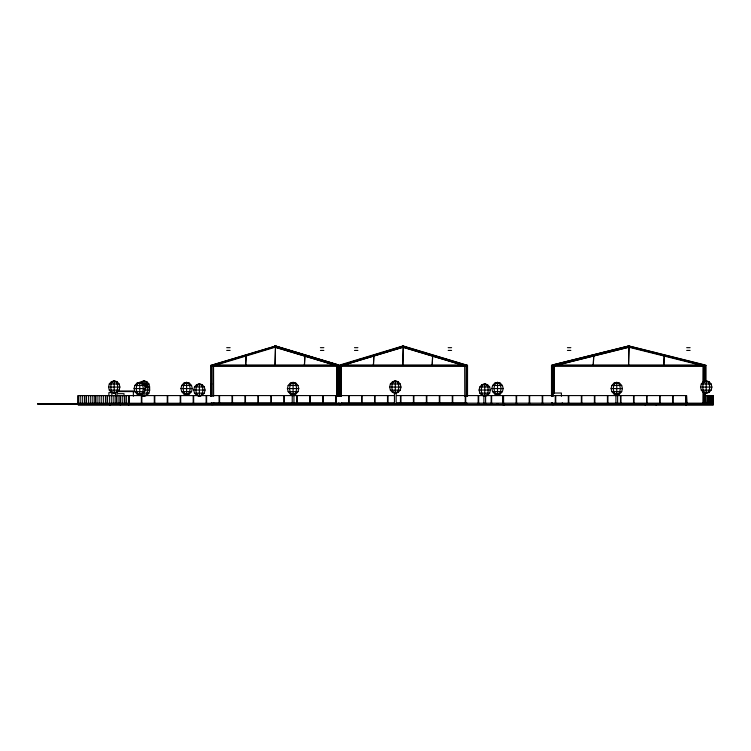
<?xml version="1.0" encoding="UTF-8"?>
<svg xmlns="http://www.w3.org/2000/svg" width="751" height="751" viewBox="0 0 751 751"><rect width="100%" height="100%" fill="white"/><g stroke="black" fill="none" stroke-linecap="round" stroke-linejoin="round"><path stroke-width="1.13" d="M108.538 387.065L109.299 383.977L111.373 381.715L114.208 380.888L117.043 381.715L119.118 383.977L119.878 387.065L119.118 390.154L117.043 392.407L114.208 393.242L111.373 392.407L109.299 390.154L108.538 387.065L119.878 387.065M134.091 388.558L134.851 385.47L136.926 383.207L139.761 382.381L142.606 383.207L144.68 385.47L145.441 388.558L144.68 391.637L142.606 393.899L139.761 394.726L136.926 393.899L134.851 391.637L134.091 388.558L145.441 388.558M149.186 389.121L149.693 387.065L148.933 383.977L146.858 381.715L144.023 380.888L141.188 381.715L139.808 383.226M149.186 390.614L149.693 388.558L149.186 386.493M141.413 393.89L142.268 395.392L144.023 396.218L146.858 395.392L148.933 393.13L149.693 390.041L148.933 386.953L146.858 384.7L144.023 383.864L145.778 384.7C148.06 387.779 148.06 392.313 145.778 395.392L144.023 396.218L141.188 395.392L139.808 393.89M180.944 388.558L181.704 385.47L183.779 383.207L186.614 382.381L189.449 383.207L191.524 385.47L192.284 388.558L191.524 391.637L189.449 393.899L186.614 394.726L183.779 393.899L181.704 391.637L180.944 388.558L192.284 388.558M193.72 390.041L194.481 386.953L196.555 384.7L199.391 383.864L202.226 384.7L204.3 386.953L205.061 390.041L204.3 393.13L202.226 395.392L199.391 396.218L196.555 395.392L194.481 393.13L193.72 390.041L205.061 390.041M292.139 394.453L290.252 393.899L288.177 391.637L287.417 388.558L288.177 385.47L290.252 383.207L293.087 382.381L295.922 383.207L297.997 385.47L298.757 388.558L297.997 391.637L295.922 393.899L293.087 394.726L291.341 393.899C289.06 390.82 289.06 386.286 291.341 383.207L293.087 382.381L294.843 383.207C297.124 386.286 297.124 390.82 294.843 393.899L293.087 394.726L293.087 382.381M389.638 387.065L390.389 383.977L392.473 381.715L395.308 380.888L398.143 381.715L400.217 383.977L400.978 387.065L400.217 390.154L398.143 392.407L395.308 393.242L392.473 392.407L390.389 390.154L389.638 387.065L400.978 387.065M479.072 390.041L479.833 386.953L481.907 384.7L484.742 383.864L487.577 384.7L489.652 386.953L490.412 390.041L489.652 393.13L487.577 395.392L484.742 396.218L481.907 395.392L479.833 393.13L479.072 390.041L490.412 390.041M491.849 388.558L492.609 385.47L494.684 383.207L497.519 382.381L500.354 383.207L502.428 385.47L503.189 388.558L502.428 391.637L500.354 393.899L497.519 394.726L494.684 393.899L492.609 391.637L491.849 388.558L503.189 388.558M615.829 394.453L613.933 393.899L611.858 391.637L611.098 388.558L611.858 385.47L613.933 383.207L616.768 382.381L619.603 383.207L621.678 385.47L622.438 388.558L621.678 391.637L619.603 393.899L616.768 394.726L615.022 393.899C612.741 390.82 612.741 386.286 615.022 383.207L616.768 382.381L618.524 383.207C620.805 386.286 620.805 390.82 618.524 393.899L616.768 394.726L616.768 382.381M700.542 387.065L701.303 383.977L703.377 381.715L706.212 380.888L709.047 381.715L711.122 383.977L711.882 387.065L711.122 390.154L709.047 392.407L706.212 393.242L703.377 392.407L701.303 390.154L700.542 387.065L711.882 387.065M628.615 347.225L628.925 345.986L704.091 364.723L703.781 365.962L628.634 347.15M552.107 396.284L552.107 365.343L628.765 346.173L628.643 346.671L703.049 365.277M705.311 365.84L705.433 365.343L628.906 346.061M275.457 345.995L275.091 347.215L337.481 365.953L337.847 364.733L275.457 345.995L337.828 364.808M339.011 365.831L403.043 346.173L466.925 365.343L466.925 396.284M403.043 346.173L402.893 346.671L465.658 365.493M465.62 364.733L465.254 365.953L402.855 347.215L403.231 345.995L465.601 364.808M466.784 365.831L466.925 365.343M141.413 383.226L142.268 381.715L144.023 380.888L145.778 381.715L147.374 386.033M114.208 380.888L112.462 381.715C110.181 384.794 110.181 389.328 112.462 392.407L114.208 393.242L115.964 392.407C118.245 389.328 118.245 384.794 115.964 381.715L114.208 380.888L114.208 393.242M139.761 382.381L138.015 383.207C135.734 386.286 135.734 390.82 138.015 393.899L139.761 394.726L141.517 393.899C143.798 390.82 143.798 386.286 141.517 383.207L139.761 382.381L139.761 394.726M186.614 382.381L184.859 383.207C182.577 386.286 182.577 390.82 184.859 393.899L186.614 394.726L188.37 393.899C190.651 390.82 190.651 386.286 188.37 383.207L186.614 382.381L186.614 394.726M199.391 383.864L197.635 384.7C195.363 387.779 195.363 392.313 197.635 395.392L199.391 396.218L201.146 395.392C203.427 392.313 203.427 387.779 201.146 384.7L199.391 383.864L199.391 396.218M395.308 380.888L393.552 381.715C391.271 384.794 391.271 389.328 393.552 392.407L395.308 393.242L397.054 392.407C399.335 389.328 399.335 384.794 397.054 381.715L395.308 380.888L395.308 393.242M484.742 383.864L482.987 384.7C480.715 387.779 480.715 392.313 482.987 395.392L484.742 396.218L486.498 395.392C488.779 392.313 488.779 387.779 486.498 384.7L484.742 383.864L484.742 396.218M497.519 382.381L495.763 383.207C493.491 386.286 493.491 390.82 495.763 393.899L497.519 394.726L499.274 393.899C501.555 390.82 501.555 386.286 499.274 383.207L497.519 382.381L497.519 394.726M706.212 380.888L704.457 381.715C702.176 384.794 702.176 389.328 704.457 392.407L706.212 393.242L707.958 392.407C710.239 389.328 710.239 384.794 707.958 381.715L706.212 380.888L706.212 393.242M212.721 364.808L275.542 346.098M339.161 396.284L339.161 365.343L275.27 346.173L211.388 365.343L211.388 396.284M212.655 365.493L275.42 346.671L275.27 346.173M275.439 347.14L213.059 365.953L212.693 364.733M340.485 364.808L402.855 345.995L403.231 347.215L340.832 365.953L340.466 364.733M340.428 365.493L403.193 346.671M340.813 365.878L403.203 347.14M554.482 365.277L628.897 346.671L628.765 346.173M553.459 364.798L628.634 346.061M553.731 365.887L628.906 347.15M403.306 346.098L402.78 346.07L403.306 346.286M629.038 346.098L628.503 346.07L629.038 346.286M275.542 346.286L275.007 346.07L275.457 347.215M226.718 347.666L230.125 347.666M320.424 347.666L323.831 347.666M354.491 347.666L357.898 347.666M448.187 347.666L451.595 347.666M567.437 347.666L570.844 347.666M686.696 347.666L690.103 347.666M226.718 350.435L230.125 350.435M320.424 350.435L323.831 350.435M354.491 350.435L357.898 350.435M448.187 350.435L451.595 350.435M567.437 350.435L570.844 350.435M686.696 350.435L690.103 350.435M254.242 352.67L253.716 352.463L254.242 352.482M296.833 352.482L296.298 352.463L296.833 352.67M382.015 352.482L381.48 352.463L382.015 352.67M424.606 352.482L424.071 352.463L424.606 352.67M603.485 352.482L602.95 352.463L603.485 352.67M654.59 352.482L654.055 352.463L654.59 352.67M232.951 358.875L232.416 358.847L232.951 359.062M318.133 358.875L317.598 358.847L318.133 359.062M360.715 358.875L360.189 358.847L360.715 359.062M445.897 358.875L445.362 358.847L445.897 359.062M577.923 358.875L577.397 358.847L577.923 359.062M680.143 358.875L679.608 358.847L680.143 359.062M212.88 365.202L337.668 365.202M340.644 365.202L465.432 365.202M553.6 365.202L703.94 365.202M211.125 365.446L211.651 365.427M467.197 365.427L466.662 365.239M552.37 365.427L551.844 365.239M705.771 365.38L705.086 365.981L705.696 365.446M211.726 365.981L211.05 365.981L211.125 365.239M338.814 365.981L339.499 365.981L338.889 365.239M466.587 365.981L467.272 365.981L467.197 365.239M552.445 365.981L551.769 365.38M111.373 381.715L117.043 381.715M141.188 381.715L146.858 381.715M392.473 381.715L398.143 381.715M703.377 381.715L709.047 381.715M136.926 383.207L142.606 383.207M183.779 383.207L189.449 383.207M290.252 383.207L295.922 383.207M494.684 383.207L500.354 383.207M613.933 383.207L619.603 383.207M109.299 383.977L119.118 383.977M142.005 383.977L148.933 383.977M211.773 383.996L210.918 383.996L210.918 396.397M390.389 383.977L400.217 383.977M701.303 383.977L711.122 383.977M146.858 384.7L144.023 384.7L144.023 380.888M196.555 384.7L202.226 384.7M481.907 384.7L487.577 384.7M134.851 385.47L144.68 385.47M181.704 385.47L191.524 385.47M288.177 385.47L297.997 385.47M492.609 385.47L502.428 385.47M611.858 385.47L621.678 385.47M145.037 386.953L148.933 386.953M194.481 386.953L204.3 386.953M479.833 386.953L489.652 386.953M287.417 388.558L298.757 388.558M611.098 388.558L622.438 388.558M144.023 390.041L149.693 390.041M109.299 390.154L119.118 390.154M390.389 390.154L400.217 390.154M701.303 390.154L711.122 390.154M117.616 390.98L134.654 390.98L134.654 391.581L117.616 391.581M134.851 391.637L144.68 391.637M181.704 391.637L191.524 391.637M288.177 391.637L297.997 391.637M492.609 391.637L502.428 391.637M611.858 391.637L621.678 391.637M111.373 392.407L117.043 392.407M392.473 392.407L398.143 392.407M703.377 392.407L709.047 392.407M552.886 393.026L561.401 393.026L561.401 396.293M148.933 393.13L144.023 393.13L144.023 396.218M194.481 393.13L204.3 393.13M479.833 393.13L489.652 393.13M136.926 393.899L142.606 393.899M183.779 393.899L189.449 393.899M290.252 393.899L295.922 393.899M494.684 393.899L500.354 393.899M613.933 393.899L619.603 393.899M141.188 395.392L146.858 395.392M196.555 395.392L202.226 395.392M481.907 395.392L487.577 395.392M78.104 403.672L78.104 395.58L394.35 395.58M396.641 395.58L686.151 395.58L686.151 403.672M686.63 395.58L687.099 403.672M706.175 395.58L713.45 395.58L712.981 403.672M211.388 403.08L335.641 403.08M341.498 403.08L394.247 403.08M396.594 403.08L466.925 403.08L466.925 403.672L37.55 403.803M78.198 403.249L394.35 403.249M396.594 403.165L705.433 403.165L705.433 392.848M706.175 403.249L713.356 403.249L713.356 395.58M122.732 403.569L123.239 403.569M490.863 403.672L491.623 403.672L491.623 395.58M496.664 403.672L498.373 403.672M504.578 403.672L503.104 403.672L503.104 395.58M516.735 403.672L516.153 403.672L516.153 395.58M528.976 403.672L529.662 403.672L529.662 395.58M541.678 403.672L542.701 403.672L542.701 395.58M552.107 403.672L707.057 403.672M707.339 403.672L707.799 395.58M708.277 403.672L708.747 395.58M709.216 403.672L709.686 395.58M710.155 403.672L710.624 395.58M711.103 403.672L711.563 395.58M712.042 403.672L712.511 395.58M115.485 403.803L133.378 403.803M552.407 403.756L554.792 403.756M37.55 404.104L220.691 404.104L220.691 403.587M552.107 404.273L705.433 404.273L705.433 403.672M213.303 404.526L211.388 404.526L211.388 402.733M339.161 404.526L341.076 404.526M554.022 404.526L552.107 404.526L552.107 402.733M402.883 347.14L465.273 365.878M275.129 346.671L337.894 365.493M275.11 347.14L337.509 365.878M552.107 365.343L552.229 365.84M713.225 395.58L713.206 403.249M713.075 395.58L713.075 403.249M706.86 395.58L706.86 403.672M706.024 381.386L706.024 365.343L551.506 365.343L551.506 396.284M705.433 365.343L705.433 381.386M704.832 365.343L704.832 381.386M703.94 366.404L553.6 366.328M685.888 395.58L685.954 403.249M685.916 404.442L685.916 405.202M685.785 395.58L685.785 403.249M685.682 395.58L685.682 403.672M679.88 403.672L679.88 404.273M673.112 395.58L673.112 403.672M672.643 395.58L672.643 403.672M660.073 395.58L660.073 403.672M659.603 395.58L659.603 403.672M656.252 404.442L656.252 405.202M647.033 395.58L647.033 403.672M646.564 395.58L646.564 403.672M645.287 404.442L645.287 405.202M633.994 395.58L633.994 403.672M633.525 395.58L633.525 403.672M620.946 395.58L620.946 403.672M620.476 395.58L620.476 403.672M617.622 393.74L617.622 403.672M615.923 393.74L615.923 403.672M607.906 395.58L607.906 403.672M607.437 395.58L607.437 403.672M594.867 395.58L594.867 403.672M594.398 395.58L594.398 403.672M581.828 395.58L581.828 403.672M581.358 395.58L581.358 403.672M568.789 395.58L568.789 403.672M568.319 395.58L568.319 403.672M562.255 402.818L562.255 404.104L552.032 404.104L552.032 402.818M555.74 395.58L555.74 403.672M555.271 395.58L555.271 403.672M554.341 365.343L554.341 392.914M554.257 365.343L554.257 392.914M552.933 365.343L552.933 396.359M552.849 365.343L552.849 396.359M542.231 395.58L542.231 403.672M529.192 395.58L529.192 403.672M516.613 395.58L516.613 403.672M504.343 404.442L504.343 405.202M503.574 395.58L503.574 403.672M503.377 395.58L503.311 403.249M503.339 404.442L503.339 405.202M503.208 395.58L503.208 403.249M491.154 395.58L491.154 403.672M485.597 395.157L485.597 403.672L483.888 403.672L483.888 395.157M478.669 395.58L478.669 403.672L478.152 403.672L478.199 395.58M467.526 396.284L467.526 365.343L210.796 365.343L210.796 396.284M466.183 365.343L466.099 396.359M465.714 395.58L465.714 403.672M465.432 366.404L340.644 366.328M465.245 395.58L465.245 403.672M464.691 365.343L464.775 396.359M452.75 395.58L452.75 403.672M452.29 395.58L452.29 403.672M439.795 395.58L439.795 403.672M439.326 395.58L439.326 403.672M426.84 395.58L426.84 403.672M426.371 395.58L426.371 403.672M413.895 395.58L413.895 403.672M413.425 395.58L413.425 403.672M400.931 395.58L400.931 403.672M400.471 395.58L400.471 403.672M396.152 392.313L396.152 403.672M394.453 392.313L394.453 403.672M387.976 395.58L387.976 403.672M387.507 395.58L387.507 403.672M375.021 395.58L375.021 403.672M374.552 395.58L374.552 403.672M362.066 395.58L362.066 403.672M361.597 395.58L361.597 403.672M349.112 395.58L349.112 403.672M348.642 395.58L348.642 403.672M339.752 365.343L339.752 396.284M339.161 403.08L339.161 403.672M338.41 365.343L338.41 396.359M338.325 365.343L338.325 396.359M337.668 366.328L212.88 366.404M337.011 365.343L337.011 396.359M336.927 365.343L336.927 396.359M336.157 395.58L336.157 403.672M335.688 395.58L335.688 403.672M323.202 395.58L323.202 403.672M322.733 395.58L322.733 403.672M310.247 395.58L310.247 403.672M309.778 395.58L309.778 403.672M297.293 395.58L297.293 403.672M296.823 395.58L296.823 403.672M293.941 393.74L293.941 403.672M292.233 393.74L292.233 403.672M284.338 395.58L284.338 403.672M283.869 395.58L283.869 403.672M271.383 395.58L271.383 403.672M270.914 395.58L270.914 403.672M258.428 395.58L258.428 403.672M257.959 395.58L257.959 403.672M245.474 395.58L245.474 403.672M245.004 395.58L245.004 403.672M232.519 395.58L232.519 403.672M232.05 395.58L232.05 403.672M219.564 395.58L219.564 403.672M219.095 395.58L219.095 403.672M213.537 365.343L213.622 396.359M212.139 365.343L212.223 396.359M207.905 403.587L190.022 403.587M206.609 395.58L206.609 403.672M206.14 395.58L206.14 403.672M193.655 395.58L193.655 403.672M193.185 395.58L193.185 403.672M188.745 403.587L120.601 403.587M180.691 395.58L180.691 403.672M180.221 395.58L180.221 403.672M167.736 395.58L167.736 403.672M167.266 395.58L167.266 403.672M154.781 395.58L154.781 403.672M154.312 395.58L154.312 403.672M141.836 395.58L141.836 403.672M141.366 395.58L141.366 403.672M133.378 391.581L133.378 396.265M128.872 395.58L128.872 403.672M128.778 395.58L128.778 403.249M128.618 395.58L128.665 403.249M128.637 404.442L128.637 405.202M128.505 395.58L128.402 403.672M126.346 395.58L126.346 403.672M124.76 395.58L124.76 403.672M124.291 395.58L124.291 403.672M124.009 395.965L124.009 393.665L116.978 393.665L116.978 395.965M122.235 395.58L122.235 403.672M120.263 395.58L120.263 403.249M120.404 404.442L120.404 405.202M120.169 395.58L120.169 403.672M118.067 395.58L118.067 403.672M116.433 395.58L116.433 403.672M115.964 395.58L115.964 403.672M115.485 392.745L115.485 396.265M113.861 395.58L113.861 403.672M111.871 395.918L111.871 392.604L108.886 392.604L108.886 395.918M111.758 395.58L111.758 403.672M109.956 404.442L109.956 405.202M109.655 395.58L109.655 403.672M107.553 395.58L107.553 403.672M105.919 395.58L105.919 403.672M105.45 395.58L105.45 403.672M103.347 395.58L103.347 403.672M101.235 395.58L101.235 403.672M99.132 395.58L99.132 403.672M97.029 395.58L97.029 403.672M95.396 395.58L95.396 403.672M94.926 395.58L94.926 403.672M92.824 395.58L92.824 403.672M90.721 395.58L90.721 403.672M88.618 395.58L88.618 403.672M86.515 395.58L86.515 403.672M84.882 395.58L84.882 403.672M84.412 395.58L84.412 403.672M82.31 395.58L82.31 403.672M80.207 395.58L80.207 403.672M78.47 395.58L78.348 403.249M78.198 395.58L78.32 403.249M70.894 404.188L68.125 404.188M628.615 345.986L553.44 364.723L553.75 365.962L628.925 347.225L628.615 345.986M275.701 345.798L274.847 345.798L274.847 346.558L275.701 346.558L275.701 345.798M403.465 345.798L402.62 345.798L402.62 346.558L403.465 346.558L403.465 345.798M629.197 345.798L628.343 345.798L628.343 346.558L629.197 346.558L629.197 345.798M275.486 346.943L275.063 365.005L275.486 346.943M403.259 346.943L402.827 365.005L403.259 346.943M628.981 346.943L628.559 365.005L628.981 346.943M246.103 355.758L245.671 365.005L246.103 355.758M304.878 355.758L304.446 365.005L304.878 355.758M373.867 355.758L373.444 365.005L373.867 355.758M432.642 355.758L432.219 365.005L432.642 355.758M593.722 355.758L593.29 365.005L593.722 355.758M664.25 355.758L663.818 365.005L664.25 355.758M214.073 403.334L211.688 403.756L214.073 403.334M338.861 403.334L336.476 403.756L338.861 403.334M341.846 403.334L339.452 403.756L341.846 403.334M466.634 403.334L464.24 403.756L466.634 403.334M705.133 403.334L702.748 403.756L705.133 403.334M713.215 404.442L78.329 404.442L78.329 405.202L713.215 405.202L713.215 404.442M704.682 381.424L704.682 365.343L704.598 381.424M704.682 403.249L704.682 392.914L704.598 403.249M703.283 382.569L703.283 365.343L703.199 382.569M703.283 403.249L703.283 390.614L703.199 403.249M341.395 396.359L341.395 365.343L341.311 396.359M339.987 396.359L339.987 365.343L339.903 396.359"/></g></svg>
